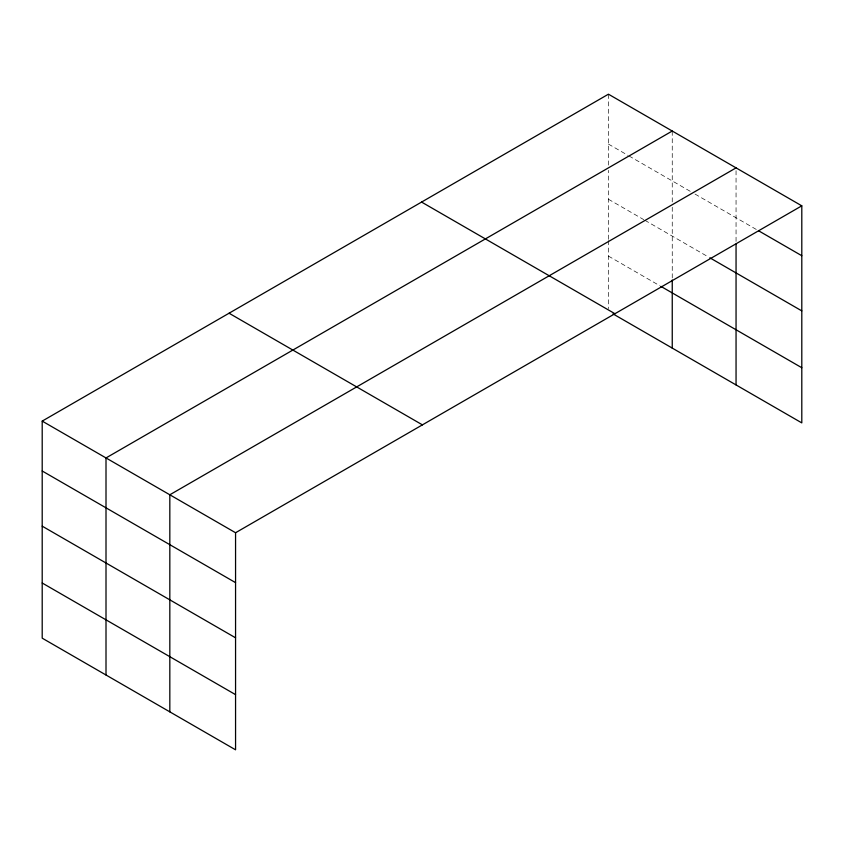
<?xml version="1.0" encoding="UTF-8"?>
<svg xmlns="http://www.w3.org/2000/svg" width="844" height="844" viewBox="0 0 844 844"><rect width="100%" height="100%" fill="white"/><g stroke="black" fill="none" stroke-linecap="round" stroke-linejoin="round"><path stroke-width="0.63" stroke-dasharray="4.22 3.17" d="M608.44 239.295L608.44 170.351M608.44 165.097L608.44 94.19M672.246 207.191L672.246 278.72M672.246 201.938L672.246 131.031M736.052 241.405L736.052 167.882M608.44 144.081L627.809 155.264M628.949 155.929L690.476 191.451M695.034 194.078L756.456 229.547M608.44 199.247L643.761 219.64M644.9 220.305L708.707 257.146M608.44 256.091L659.713 285.694M608.44 240.582L608.44 308.63"/><path stroke-width="1.27" d="M736.052 244.032L736.052 384.938M42.2 421.103L235.56 532.743L235.56 749.81L42.2 638.169L42.2 421.103L608.44 94.19L801.8 205.83L801.8 422.897L612.997 313.884M672.246 131.031L106.006 457.944L106.006 675.01M736.052 167.882L169.823 494.784L169.823 711.851M235.56 532.743L801.8 205.83M758.724 230.855L801.8 255.721M709.846 257.8L801.8 310.887M660.852 286.348L801.8 367.731M421.578 202.075L614.938 313.715M229.062 313.229L422.422 424.87M42.2 470.994L235.56 582.634M42.2 526.16L235.56 637.8M42.2 583.004L235.56 694.644M672.246 280.008L672.246 348.097"/></g></svg>
